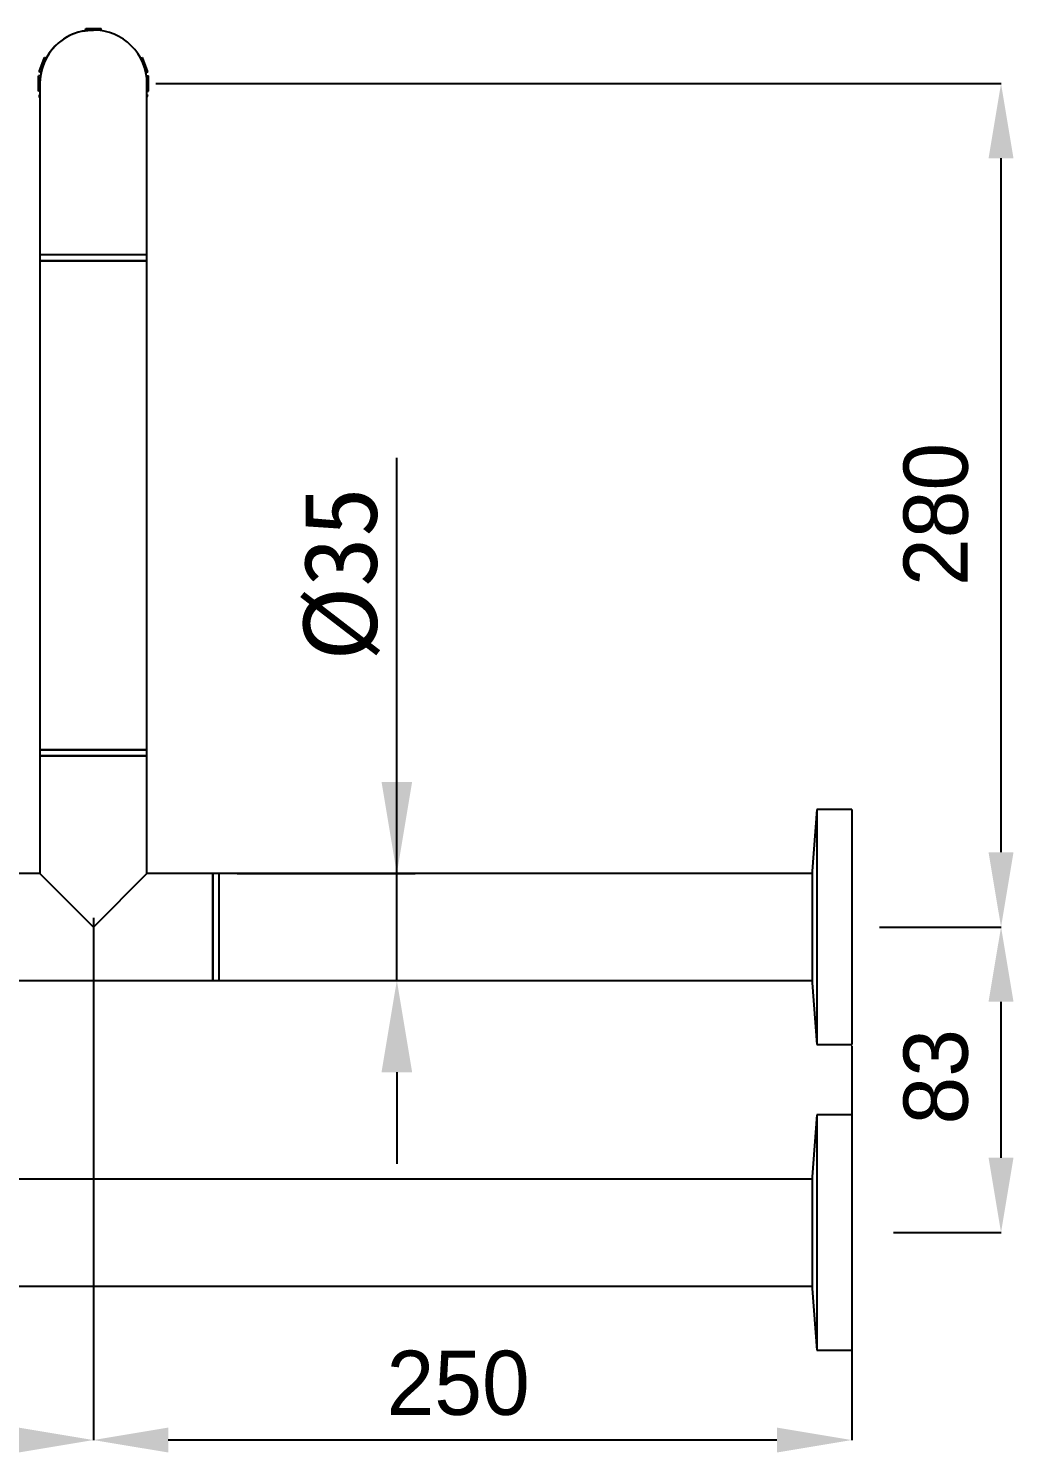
# Model space of a CAD drawing. Extents: x 97 to 1049, y 29 to 427.
# Drawn here: x 146.8 to 200.4, y 69.6 to 147.3 of the extents above; entities that cross this region are included whole.
import ezdxf

# ---------------------------------------------------------------- set-up
doc = ezdxf.new("R2010")
doc.units = 0
doc.header["$LTSCALE"] = 23.1
doc.header["$MEASUREMENT"] = 0
doc.layers.get('0').update_dxf_attribs({"linetype": 'CONTINUOUS'})
doc.layers.get('Defpoints').update_dxf_attribs({"linetype": 'CONTINUOUS'})
doc.layers.add('10', color=7, linetype='CONTINUOUS')
doc.styles.add('SLDTEXTSTYLE0', font='')
doc.styles.get('SLDTEXTSTYLE0').set_extended_font_data('汉仪长仿宋体')
doc.dimstyles.get("Standard").update_dxf_attribs({"dimtxt": 2.5, "dimasz": 0.18, "dimexe": 0.18, "dimexo": 0.0625, "dimgap": 0.09, "dimtad": 0, "dimtih": 1, "dimtoh": 1, "dimdec": 4, "dimzin": 0, "dimdsep": 46, "dimtxsty": 'Standard', "dimcen": 0.09, "dimadec": 0, "dimazin": 0, "dimtp": 0.001, "dimtm": 0.001, "dimtfac": 0.6, "dimtdec": 4, "dimtofl": 0, "dimtmove": 0, "dimatfit": 0, "dimfxl": 0, "dimtolj": 1, "dimtzin": 0, "dimarcsym": 0})

# ---------------------------------------------------------------- blocks, each defined once
blk = doc.blocks.new('*D31')
at = {"color": 0, "lineweight": -2}
for p, q in [((166.835, 95.374), (166.835, 123.874)), ((158.131, 101.207), (167.835, 101.207)), ((158.131, 95.374), (167.835, 95.374)), ((166.835, 90.374), (166.835, 85.374))]:
    blk.add_line(p, q, dxfattribs=at)
at = {"color": 0}
for points in [[(166.001, 106.207), (167.668, 106.207), (166.835, 101.207)], [(167.668, 90.374), (166.001, 90.374), (166.835, 95.374)]]:
    blk.add_solid(points, dxfattribs=at)
at = {"layer": 'Defpoints', "color": 0}
for p in [(157.131, 101.207), (166.835, 101.207), (157.131, 95.374)]:
    blk.add_point(p, dxfattribs=at)
at = {"color": 0, "insert": (163.835, 117.541), "char_height": 4, "attachment_point": 5, "rotation": 90}
blk.add_mtext('\\A1;%%C35', dxfattribs=at)

msp = doc.modelspace()

# ---------------------------------------------------------------- linework, layer by layer
at = {"color": 7, "linetype": 'Continuous', "lineweight": 25}
for p, q in [((149.88134, 147.29078), (150.71467, 147.29078)), ((149.88134, 147.17753), (149.88134, 147.29078)), ((150.71467, 147.17753), (150.71467, 147.29078)), ((147.33642, 144.9253), (147.62143, 145.70838)), ((147.72785, 145.66965), (147.62143, 145.70838)), ((152.86815, 145.66965), (152.97457, 145.70838)), ((153.25959, 144.9253), (152.97457, 145.70838)), ((147.298, 143.87412), (147.298, 144.70745)), ((147.41125, 144.70745), (147.298, 144.70745)), ((147.44284, 144.88657), (147.33642, 144.9253)), ((153.15317, 144.88657), (153.25959, 144.9253)), ((153.18476, 144.70745), (153.298, 144.70745)), ((153.298, 143.87412), (153.298, 144.70745)), ((147.38134, 143.87412), (147.298, 143.87412)), ((147.38134, 143.67261), (147.33642, 143.65626)), ((147.38134, 144.29078), (147.38134, 140.12412)), ((153.21467, 140.12412), (153.21467, 144.29078)), ((153.21467, 143.87412), (153.298, 143.87412)), ((153.21467, 143.67261), (153.25959, 143.65626)), ((147.38134, 143.53284), (147.33642, 143.65626)), ((153.21467, 143.53284), (153.25959, 143.65626)), ((147.38134, 140.12412), (147.38134, 134.95745)), ((153.21467, 134.95745), (153.21467, 140.12412)), ((147.38134, 134.95745), (147.38134, 134.62412)), ((147.38134, 134.95745), (153.21467, 134.95745)), ((147.38134, 134.95745), (149.8444, 134.95745)), ((147.38134, 134.62412), (147.38134, 107.95745)), ((153.21467, 134.62412), (147.38134, 134.62412)), ((147.38134, 134.62412), (149.8444, 134.62412)), ((149.8444, 134.95745), (153.21467, 134.95745)), ((149.8444, 134.62412), (153.21467, 134.62412)), ((153.21467, 134.62412), (153.21467, 134.95745)), ((153.21467, 107.95745), (153.21467, 134.62412)), ((147.38134, 107.95745), (147.38134, 107.62412)), ((153.21467, 107.95745), (147.38134, 107.95745)), ((147.38134, 107.95745), (149.8444, 107.95745)), ((149.8444, 107.95745), (153.21467, 107.95745)), ((153.21467, 107.62412), (153.21467, 107.95745)), ((147.38134, 107.62412), (147.38134, 101.20745)), ((153.21467, 107.62412), (147.38134, 107.62412)), ((147.38134, 107.62412), (149.8444, 107.62412)), ((149.8444, 107.62412), (153.21467, 107.62412)), ((153.21467, 101.20745), (153.21467, 107.62412)), ((189.73381, 104.70745), (189.46467, 101.33245)), ((191.63134, 104.70745), (189.73381, 104.70745)), ((189.73381, 104.70745), (189.73381, 91.87412)), ((191.63134, 104.70745), (191.63134, 91.87412)), ((147.38134, 101.20745), (143.798, 101.20745)), ((150.298, 98.29078), (147.38134, 101.20745)), ((153.21467, 101.20745), (150.298, 98.29078)), ((156.798, 101.20745), (153.21467, 101.20745)), ((157.13134, 101.20745), (156.798, 101.20745)), ((156.798, 101.20745), (156.798, 98.29078)), ((156.798, 95.37412), (156.798, 101.20745)), ((189.46467, 101.20745), (157.13134, 101.20745)), ((157.13134, 101.20745), (157.13134, 95.37412)), ((189.46467, 101.33245), (189.46467, 95.24912)), ((156.798, 98.29078), (156.798, 95.37412)), ((143.798, 95.37412), (156.798, 95.37412)), ((156.798, 95.37412), (157.13134, 95.37412)), ((157.13134, 95.37412), (189.46467, 95.37412)), ((189.46467, 95.24912), (189.73381, 91.87412)), ((189.73381, 91.87412), (191.63134, 91.87412)), ((189.73381, 88.04078), (189.46467, 84.66578)), ((191.63134, 88.04078), (189.73381, 88.04078)), ((189.73381, 88.04078), (189.73381, 81.62452)), ((191.63134, 88.04078), (191.63134, 81.62452)), ((189.46467, 84.66578), (189.46467, 81.62431)), ((189.46467, 84.54078), (110.13134, 84.54078)), ((189.46467, 81.62431), (189.46467, 78.58245)), ((189.73381, 81.62452), (189.73381, 75.20745)), ((191.63134, 81.62452), (191.63134, 75.20745)), ((110.13134, 78.70745), (189.46467, 78.70745)), ((189.46467, 78.58245), (189.73381, 75.20745)), ((189.73381, 75.20745), (191.63134, 75.20745))]:
    msp.add_line(p, q, dxfattribs=at)
at = {"color": 7, "linetype": 'Continuous', "lineweight": 25, "flags": 128}
msp.add_lwpolyline([(149.71385, 147.14835), (150.12647, 147.2024), (150.298, 147.20745)], dxfattribs=at)
at = {"color": 7, "linetype": 'Continuous', "lineweight": 25}
for start, end in [(90, 180), (101.5533488, 180), (0, 90)]:
    msp.add_arc((150.298, 144.29078), 2.91667, start, end, dxfattribs=at)
at = {"layer": '10'}
for p, q in [((153.69384, 144.29078), (199.76729, 144.29078)), ((199.76729, 102.37078), (199.76729, 140.21078)), ((150.298, 98.79076), (150.298, 70.31208)), ((150.298, 98.79076), (150.298, 70.31208)), ((193.14031, 98.29078), (199.76729, 98.29078)), ((193.14031, 98.29078), (199.76729, 98.29078)), ((199.76729, 85.70412), (199.76729, 94.21078)), ((191.63134, 91.81162), (191.63134, 70.31208)), ((193.90706, 81.62412), (199.76729, 81.62412)), ((187.55134, 70.31208), (154.378, 70.31208))]:
    msp.add_line(p, q, dxfattribs=at)
for points in [[(200.44729, 140.21078), (199.08729, 140.21078), (199.76729, 144.29078)], [(199.08729, 102.37078), (200.44729, 102.37078), (199.76729, 98.29078)], [(200.44729, 94.21078), (199.08729, 94.21078), (199.76729, 98.29078)], [(199.08729, 85.70412), (200.44729, 85.70412), (199.76729, 81.62412)], [(146.218, 69.63208), (146.218, 70.99208), (150.298, 70.31208)], [(154.378, 70.99208), (154.378, 69.63208), (150.298, 70.31208)], [(187.55134, 69.63208), (187.55134, 70.99208), (191.63134, 70.31208)]]:
    msp.add_solid(points, dxfattribs=at)

# ---------------------------------------------------------------- texts
at = {"layer": '10', "char_height": 3.5, "attachment_point": 2, "rotation": 90, "style": 'SLDTEXTSTYLE0'}
for s, insert in [('\\A1;280', (194.45182, 120.79113)), ('\\A1;83', (194.45182, 90.12338))]:
    msp.add_mtext(s, dxfattribs=dict(at, insert=insert))
at = {"layer": '10', "insert": (170.17779, 75.18538), "char_height": 3.5, "attachment_point": 2, "style": 'SLDTEXTSTYLE0'}
msp.add_mtext('\\A1;250', dxfattribs=at)

# ---------------------------------------------------------------- dimensions: what is measured, and where the dimension line sits
dim = msp.add_linear_dim(base=(166.83453, 101.20745), p1=(157.13134, 95.37412), p2=(157.13134, 101.20745), angle=90, text='%%C35', dimstyle='Standard', override={"dimtxt": 4, "dimasz": 5, "dimexe": 1, "dimexo": 1, "dimgap": 1, "dimtad": 1, "dimtih": 0, "dimtoh": 0, "dimlfac": 1, "dimcen": 3.78, "dimtp": 0, "dimtm": 0, "dimtfac": 1, "dimatfit": 3})
dim.commit()
dim.dimension.update_dxf_attribs({"geometry": '*D31', "text_midpoint": (163.83453, 117.54078)})

doc.saveas('drawing.dxf')
